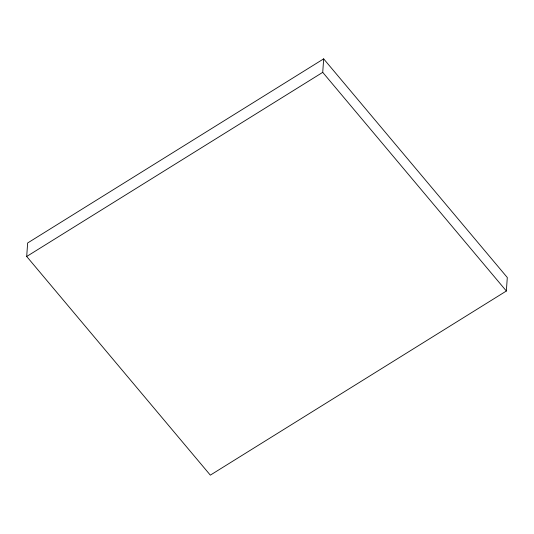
<?xml version="1.0" encoding="UTF-8"?>
<svg xmlns="http://www.w3.org/2000/svg" width="534" height="534" viewBox="0 0 534 534"><rect width="100%" height="100%" fill="white"/><g stroke="black" fill="none" stroke-linecap="round" stroke-linejoin="round"><path stroke-width="0.8" d="M26.7 256.48L27.641 242.983L323.671 58.86L507.3 277.52L506.359 291.017L210.329 475.14L26.7 256.48L322.73 72.35L323.671 58.86M322.73 72.35L506.359 291.017"/></g></svg>
